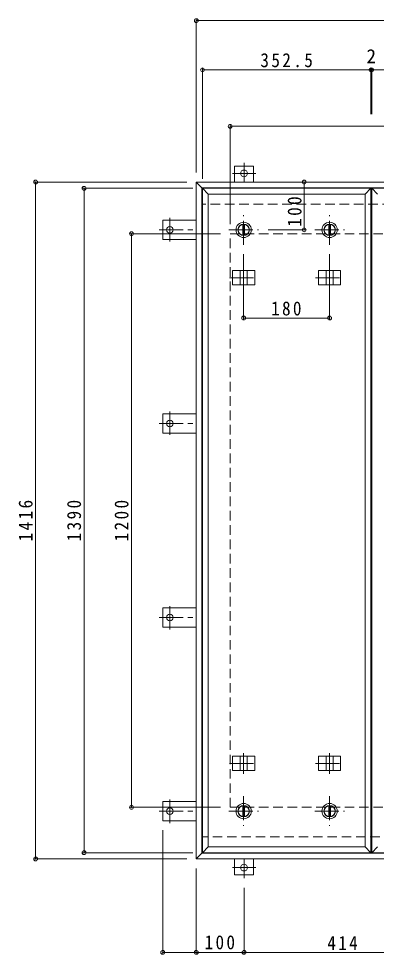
# Model space of a CAD drawing. Units: millimetres at full size, sheet at 1:10. Extents: x -2620 to 2719, y -1962 to 1907.
# Drawn here: x -2397 to -1648, y -427 to 1531 of the extents above; entities that cross this region are included whole.
import ezdxf
from ezdxf.enums import TextEntityAlignment as Align

# ---------------------------------------------------------------- set-up
doc = ezdxf.new("R2010")
doc.units = ezdxf.units.MM
doc.header["$LTSCALE"] = 10
doc.header["$PDMODE"] = 32
doc.header["$PDSIZE"] = 8
doc.linetypes.add('CHAIN1', pattern=[8, 5, -1, 1, -1])
doc.linetypes.add('DASHED2', pattern=[3, 2, -1])
for name, color, linetype, lineweight in [('0-1_躯体', 2, 'DASHED2', 9), ('0-2_仕上', 4, 'Continuous', 9), ('0-3_建具', 4, 'Continuous', 9), ('0-C', 2, 'Continuous', 9), ('0-E', 3, 'Continuous', 9), ('0-F', 7, 'Continuous', 9)]:
    doc.layers.add(name, color=color, linetype=linetype, lineweight=lineweight)
doc.styles.add('ＭＳ ゴシック', font='')
doc.styles.get('ＭＳ ゴシック').set_extended_font_data('MS Gothic')

msp = doc.modelspace()

# ---------------------------------------------------------------- linework, layer by layer
at = {"layer": '0-1_躯体'}
for p, q in [((-594.84, 1142.92), (-2012.84, 1142.92)), ((-1953.84, 1080.92), (-653.84, 1080.92)), ((-1953.84, -119.08), (-1953.84, 1080.92)), ((-1953.84, -119.08), (-653.84, -119.08)), ((-950.34, -181.08), (-2012.84, -181.08))]:
    msp.add_line(p, q, dxfattribs=at)
at = {"layer": '0-2_仕上'}
for p, q in [((-2011.84, 1175.92), (-2011.84, -214.08)), ((-1659.34, 1175.92), (-1659.34, -214.08)), ((-1657.34, 1175.92), (-1657.34, -214.08)), ((-1999.84, 1163.92), (-1999.84, -202.08)), ((-1671.34, 1163.92), (-1671.34, -202.08))]:
    msp.add_line(p, q, dxfattribs=at)
for points in [[(-1999.84, 1163.92), (-2011.84, 1175.92), (-1659.34, 1175.92)], [(-1999.84, 1163.92), (-1671.34, 1163.92), (-1659.34, 1175.92)], [(-1645.34, 1163.92), (-1657.34, 1175.92), (-1304.84, 1175.92)], [(-1999.84, -202.08), (-2011.84, -214.08), (-1659.34, -214.08)], [(-1999.84, -202.08), (-1671.34, -202.08), (-1659.34, -214.08)], [(-1645.34, -202.08), (-1657.34, -214.08), (-1304.84, -214.08)]]:
    msp.add_lwpolyline(points, dxfattribs=at)
at = {"layer": '0-3_建具', "color": 2}
for p, q in [((-582.84, 1188.92), (-2024.84, 1188.92)), ((-2024.84, 1188.92), (-2012.84, 1176.92)), ((-2024.84, -227.08), (-2024.84, 1188.92)), ((-594.84, 1176.92), (-2012.84, 1176.92)), ((-2012.84, -215.08), (-2012.84, 1176.92)), ((-2024.84, -227.08), (-2012.84, -215.08)), ((-594.84, -215.08), (-2012.84, -215.08)), ((-582.84, -227.08), (-2024.84, -227.08))]:
    msp.add_line(p, q, dxfattribs=at)
at = {"layer": '0-3_建具'}
for p, q in [((-1948.68, 1003.92), (-1948.68, 973.92)), ((-1948.68, 1003.92), (-1902.5, 1003.92)), ((-1933.09, 1003.92), (-1933.09, 973.92)), ((-1918.09, 1003.92), (-1918.09, 973.92)), ((-1902.5, 1003.92), (-1902.5, 973.92)), ((-1768.68, 1003.92), (-1768.68, 973.92)), ((-1768.68, 1003.92), (-1722.5, 1003.92)), ((-1753.09, 1003.92), (-1753.09, 973.92)), ((-1738.09, 1003.92), (-1738.09, 973.92)), ((-1722.5, 1003.92), (-1722.5, 973.92)), ((-1948.68, 973.92), (-1902.5, 973.92)), ((-1768.68, 973.92), (-1722.5, 973.92)), ((-1948.68, -42.08), (-1948.68, -12.08)), ((-1948.68, -12.08), (-1902.5, -12.08)), ((-1933.09, -42.08), (-1933.09, -12.08)), ((-1918.09, -42.08), (-1918.09, -12.08)), ((-1902.5, -42.08), (-1902.5, -12.08)), ((-1768.68, -42.08), (-1768.68, -12.08)), ((-1768.68, -12.08), (-1722.5, -12.08)), ((-1753.09, -42.08), (-1753.09, -12.08)), ((-1738.09, -42.08), (-1738.09, -12.08)), ((-1722.5, -42.08), (-1722.5, -12.08)), ((-1948.68, -42.08), (-1902.5, -42.08)), ((-1768.68, -42.08), (-1722.5, -42.08))]:
    msp.add_line(p, q, dxfattribs=at)
at = {"layer": '0-3_建具', "linetype": 'CHAIN1'}
for p, q in [((-1925.59, 1011.04), (-1925.59, 967.8)), ((-1745.59, 1011.04), (-1745.59, 967.8)), ((-1955, 988.92), (-1896.18, 988.92)), ((-1775, 988.92), (-1716.18, 988.92)), ((-1925.59, -49.19), (-1925.59, -5.96)), ((-1745.59, -49.19), (-1745.59, -5.96)), ((-1955, -27.08), (-1896.18, -27.08)), ((-1775, -27.08), (-1716.18, -27.08))]:
    msp.add_line(p, q, dxfattribs=at)
at = {"layer": '0-C', "linetype": 'CHAIN1'}
for p, q in [((-1925.59, 1057.92), (-1925.59, 1119.92)), ((-1745.59, 1057.92), (-1745.59, 1119.92)), ((-1956.59, 1088.92), (-1894.59, 1088.92)), ((-1776.59, 1088.92), (-1714.59, 1088.92)), ((-1925.59, -96.08), (-1925.59, -158.08)), ((-1745.59, -96.08), (-1745.59, -158.08)), ((-1956.59, -127.08), (-1894.59, -127.08)), ((-1776.59, -127.08), (-1714.59, -127.08))]:
    msp.add_line(p, q, dxfattribs=at)
at = {"layer": '0-C'}
for p, q in [((-1927.09, 1100.33), (-1927.09, 1077.52)), ((-1924.09, 1100.33), (-1924.09, 1077.52)), ((-1747.09, 1100.33), (-1747.09, 1077.52)), ((-1744.09, 1100.33), (-1744.09, 1077.52)), ((-1927.09, -138.48), (-1927.09, -115.67)), ((-1924.09, -138.48), (-1924.09, -115.67)), ((-1747.09, -138.48), (-1747.09, -115.67)), ((-1744.09, -138.48), (-1744.09, -115.67))]:
    msp.add_line(p, q, dxfattribs=at)
for centre, radius in [((-1925.59, 1088.92), 16), ((-1925.59, 1088.92), 12), ((-1925.59, 1088.92), 11.5), ((-1745.59, 1088.92), 16), ((-1745.59, 1088.92), 12), ((-1745.59, 1088.92), 11.5), ((-1925.59, -127.08), 16), ((-1925.59, -127.08), 12), ((-1925.59, -127.08), 11.5), ((-1745.59, -127.08), 16), ((-1745.59, -127.08), 12), ((-1745.59, -127.08), 11.5)]:
    msp.add_circle(centre, radius, dxfattribs=at)
at = {"layer": '0-E'}
for p, q in [((-1944.84, 1188.92), (-1944.84, 1222.12)), ((-1904.84, 1222.12), (-1944.84, 1222.12)), ((-1904.84, 1188.92), (-1904.84, 1222.12)), ((-2024.84, 1108.92), (-2095.04, 1108.92)), ((-2095.04, 1108.92), (-2095.04, 1068.92)), ((-2024.84, 1068.92), (-2095.04, 1068.92)), ((-2095.04, 703.92), (-2095.04, 663.92)), ((-2024.84, 703.92), (-2095.04, 703.92)), ((-2024.84, 663.92), (-2095.04, 663.92)), ((-2024.84, 297.92), (-2095.04, 297.92)), ((-2095.04, 257.92), (-2095.04, 297.92)), ((-2024.84, 257.92), (-2095.04, 257.92)), ((-2095.04, -147.08), (-2095.04, -107.08)), ((-2024.84, -107.08), (-2095.04, -107.08)), ((-2024.84, -147.08), (-2095.04, -147.08)), ((-1944.84, -227.08), (-1944.84, -260.28)), ((-1904.84, -227.08), (-1904.84, -260.28)), ((-1904.84, -260.28), (-1944.84, -260.28))]:
    msp.add_line(p, q, dxfattribs=at)
at = {"layer": '0-E', "linetype": 'CHAIN1'}
for p, q in [((-1924.84, 1229.28), (-1924.84, 1189.12)), ((-1900, 1207.12), (-1948.88, 1207.12)), ((-2080.04, 1113.76), (-2080.04, 1064.88)), ((-2102.2, 1088.92), (-2024.84, 1088.92)), ((-2080.04, 708.76), (-2080.04, 659.88)), ((-2102.2, 683.92), (-2024.84, 683.92)), ((-2080.04, 253.08), (-2080.04, 301.97)), ((-2102.2, 277.92), (-2024.84, 277.92)), ((-2080.04, -151.92), (-2080.04, -103.03)), ((-2102.2, -127.08), (-2024.84, -127.08)), ((-1924.84, -267.43), (-1924.84, -227.28)), ((-1900, -245.28), (-1948.88, -245.28))]:
    msp.add_line(p, q, dxfattribs=at)
at = {"layer": '0-E'}
for centre in [(-1924.84, 1207.12), (-2080.04, 1088.92), (-2080.04, 683.92), (-2080.04, 277.92), (-2080.04, -127.08), (-1924.84, -245.28)]:
    msp.add_circle(centre, 7, dxfattribs=at)
at = {"layer": '0-F'}
for p, q in [((-2024.84, 1529.64), (-2024.84, 1208.92)), ((-2024.84, 1526.64), (-582.84, 1526.64)), ((-2011.84, 1426.84), (-2011.84, 1195.92)), ((-2011.84, 1423.84), (-1659.34, 1423.84)), ((-1659.34, 1426.84), (-1659.34, 1331.21)), ((-1659.34, 1423.84), (-1657.34, 1423.84)), ((-1657.34, 1426.84), (-1657.34, 1331.21)), ((-1657.34, 1423.84), (-1304.84, 1423.84)), ((-1953.84, 1308.64), (-1953.84, 1100.92)), ((-1953.84, 1305.64), (-653.84, 1305.64)), ((-2364.24, 1188.92), (-2044.84, 1188.92)), ((-2361.24, 1188.92), (-2361.24, -227.08)), ((-2262.8, 1175.92), (-2031.84, 1175.92)), ((-2259.8, -214.08), (-2259.8, 1175.92)), ((-1799.01, 1188.92), (-1799.01, 1088.92)), ((-2163.34, 1080.92), (-1973.84, 1080.92)), ((-2160.34, -119.08), (-2160.34, 1080.92)), ((-1796.01, 1088.92), (-1874.59, 1088.92)), ((-1925.59, 901.49), (-1925.59, 1037.92)), ((-1745.59, 901.49), (-1745.59, 1037.92)), ((-1925.59, 904.49), (-1745.59, 904.49)), ((-2163.34, -119.08), (-1973.84, -119.08)), ((-2095.04, -425.53), (-2095.04, -167.08)), ((-2262.8, -214.08), (-2031.84, -214.08)), ((-2364.24, -227.08), (-2044.84, -227.08)), ((-2024.84, -425.53), (-2024.84, -247.08)), ((-1924.84, -425.53), (-1924.84, -287.43)), ((-2095.04, -422.53), (-2024.84, -422.53)), ((-2024.84, -422.53), (-1924.84, -422.53)), ((-1924.84, -422.53), (-1510.84, -422.53))]:
    msp.add_line(p, q, dxfattribs=at)
for p in [(-2024.84, 1526.64), (-2011.84, 1423.84), (-1659.34, 1423.84), (-1657.34, 1423.84), (-1953.84, 1305.64), (-2361.24, 1188.92), (-2259.8, 1175.92), (-1799.01, 1188.92), (-2160.34, 1080.92), (-1799.01, 1088.92), (-1925.59, 904.49), (-1745.59, 904.49), (-2160.34, -119.08), (-2259.8, -214.08), (-2361.24, -227.08), (-2095.04, -422.53), (-2024.84, -422.53), (-1924.84, -422.53)]:
    msp.add_point(p, dxfattribs=at)

# ---------------------------------------------------------------- texts
at = {"layer": '0-F', "color": 2, "style": 'ＭＳ ゴシック'}
msp.add_text('2', height=29.33, dxfattribs=at).set_placement((-1668.34, 1428.84), align=Align.BOTTOM_LEFT)
at = {"layer": '0-F', "color": 2, "char_height": 29.33, "attachment_point": 7, "style": 'ＭＳ ゴシック'}
for s, insert in [('\\T1.28;\\W0.9;352.5', (-1890.59, 1428.84)), ('\\T1.27;\\W0.9;180', (-1868.09, 909.49)), ('\\T1.27;\\W0.9;100', (-2007.34, -416.53)), ('\\T1.27;\\W0.9;414', (-1750.34, -417.53))]:
    msp.add_mtext(s, dxfattribs=dict(at, insert=insert))
at = {"layer": '0-F', "color": 2, "char_height": 29.33, "attachment_point": 7, "rotation": 90, "style": 'ＭＳ ゴシック'}
for s, insert in [('\\T1.27;\\W0.9;100', (-1804.01, 1095.44)), ('\\T1.28;\\W0.9;1416', (-2367.24, 437.17)), ('\\T1.28;\\W0.9;1390', (-2265.8, 437.17)), ('\\T1.28;\\W0.9;1200', (-2166.34, 437.17))]:
    msp.add_mtext(s, dxfattribs=dict(at, insert=insert))

doc.saveas('drawing.dxf')
